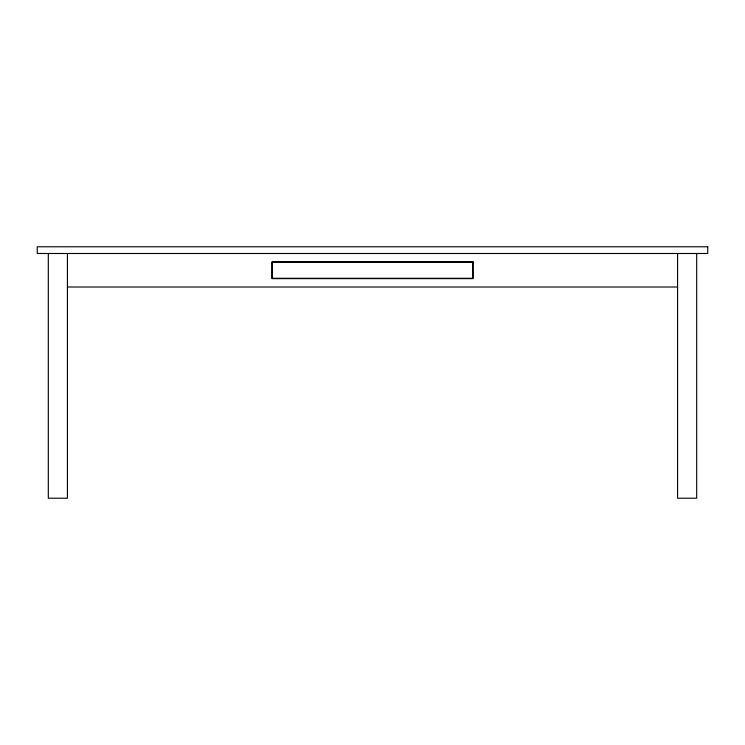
<?xml version="1.0" encoding="UTF-8"?>
<svg xmlns="http://www.w3.org/2000/svg" width="745" height="745" viewBox="0 0 745 745"><rect width="100%" height="100%" fill="white"/><g stroke="black" fill="none" stroke-linecap="round" stroke-linejoin="round"><path stroke-width="1.12" d="M67.423 287.011L677.577 287.011M696.687 253.486L696.687 498.219L677.577 498.219L677.577 253.486M67.423 253.486L67.423 498.219L48.313 498.219L48.313 253.486M707.75 246.781L37.25 246.781L37.25 253.486L707.75 253.486L707.75 246.781M473.075 261.868L271.925 261.868L271.925 278.63L473.075 278.63L473.075 261.868M472.74 262.203L272.26 262.203L272.26 278.295L472.74 278.295L472.74 262.203"/></g></svg>
